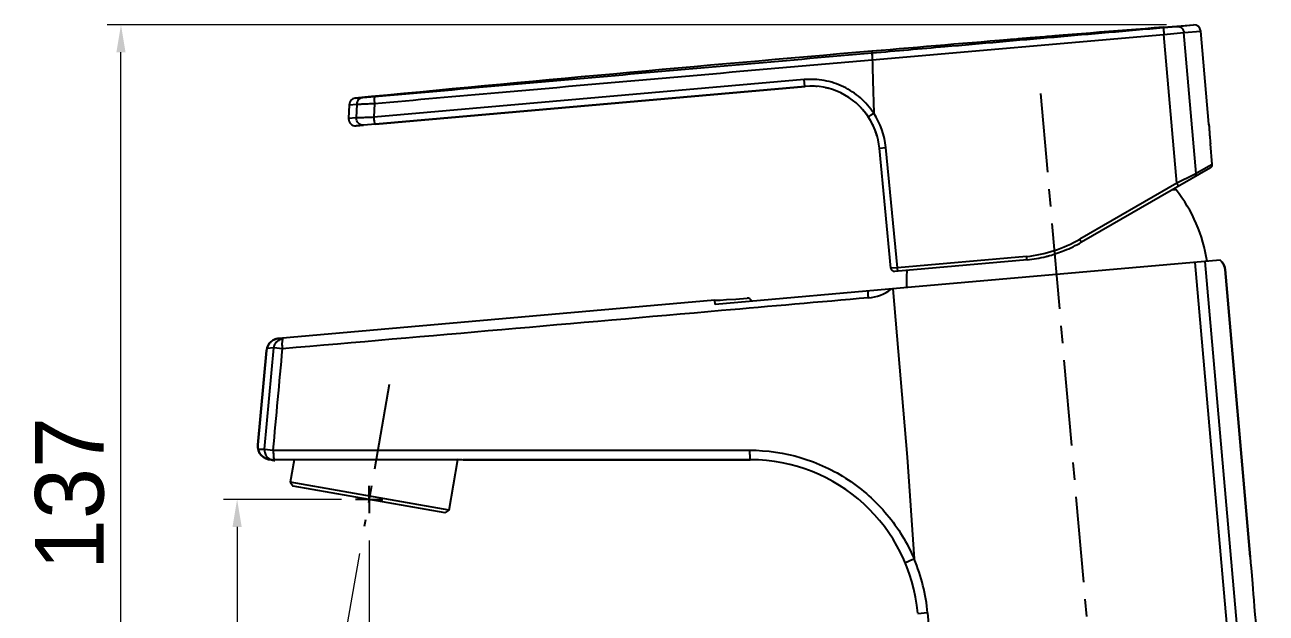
# Model space of a CAD drawing. Extents: x 0 to 790, y 0 to 579.
# Drawn here: x 364.7 to 545.7, y 318.5 to 404.2 of the extents above; entities that cross this region are included whole.
import ezdxf

# ---------------------------------------------------------------- set-up
doc = ezdxf.new("R2010")
doc.units = 0
doc.header["$LTSCALE"] = 10
doc.header["$MEASUREMENT"] = 0
doc.header["$PDMODE"] = 3
doc.header["$PDSIZE"] = -10
doc.linetypes.add('CENTER', pattern=[2, 1.25, -0.25, 0.25, -0.25])
doc.linetypes.add('DOT', pattern=[0.2, 0.1, -0.1])
doc.layers.get('0').update_dxf_attribs({"linetype": 'CONTINUOUS'})
doc.layers.get('DEFPOINTS').update_dxf_attribs({"linetype": 'CONTINUOUS'})
doc.layers.add('DEF_LAYER_ASSEM_MEMBER', color=7, linetype='CONTINUOUS')
doc.layers.add('DEFAULT_1', color=7, linetype='CENTER')
doc.styles.add('Daelim Dimension', font='')
doc.styles.get('Daelim Dimension').set_extended_font_data('나눔고딕')
doc.dimstyles.new('DEFAULT', dxfattribs={"dimscale": 2, "dimtxt": 2, "dimasz": 2, "dimexe": 0, "dimexo": 2, "dimgap": 1, "dimtad": 1, "dimdec": 0, "dimzin": 9, "dimdsep": 46, "dimtxsty": 'Daelim Dimension', "dimcen": 0.5, "dimclrd": 5, "dimclre": 5, "dimclrt": 256, "dimadec": 1, "dimazin": 0, "dimtfac": 1, "dimtdec": 0, "dimtix": 1, "dimtmove": 0, "dimatfit": 3, "dimfxl": 0, "dimtolj": 1, "dimtzin": 1, "dimlwd": 9, "dimlwe": 9, "dimarcsym": 0})

# ---------------------------------------------------------------- blocks, each defined once
blk = doc.blocks.new('*D2')
at = {"color": 5, "lineweight": 9, "ltscale": 0.5, "transparency": 16777216}
for p, q in [((531.1742714469257, 404.2306472497947), (376.7626165327074, 404.2306472497946)), ((378.7626165327075, 271.5765475501411), (378.7626165327074, 400.2306472497946)), ((495.3610254515473, 267.5765475501411), (376.7626165327075, 267.5765475501411))]:
    blk.add_line(p, q, dxfattribs=at)
at = {"color": 5, "ltscale": 0.5, "transparency": 16777216}
for points in [[(378.0959498660407, 400.2306472497946), (379.4292831993741, 400.2306472497946), (378.7626165327074, 404.2306472497946)], [(378.0959498660408, 271.5765475501411), (379.4292831993741, 271.5765475501411), (378.7626165327075, 267.5765475501411)]]:
    blk.add_solid(points, dxfattribs=at)
at = {"layer": 'DEFPOINTS', "color": 0, "ltscale": 0.5, "transparency": 16777216}
for p in [(378.7626165327074, 404.2306472497946), (535.1742714469257, 404.2306472497947), (499.3610254515473, 267.5765475501411)]:
    blk.add_point(p, dxfattribs=at)
at = {"color": 7, "ltscale": 0.5, "transparency": 16777216, "insert": (371.3119727558834, 335.9035973999677), "char_height": 10, "attachment_point": 5, "rotation": 90, "style": 'Daelim Dimension'}
blk.add_mtext('\\A1;137', dxfattribs=at)
blk = doc.blocks.new('*D3')
at = {"color": 5, "lineweight": 9, "ltscale": 0.5, "transparency": 16777216}
for p, q in [((410.9300626088137, 335.0440208981412), (393.695234290076, 335.0440208981412)), ((395.695234290076, 331.0440208981412), (395.695234290076, 271.5765475501411)), ((495.3610254515944, 267.5765475501411), (393.695234290076, 267.5765475501411))]:
    blk.add_line(p, q, dxfattribs=at)
at = {"color": 5, "ltscale": 0.5, "transparency": 16777216}
for points in [[(395.0285676234093, 331.0440208981412), (396.3619009567427, 331.0440208981412), (395.695234290076, 335.0440208981412)], [(395.0285676234093, 271.5765475501411), (396.3619009567427, 271.5765475501411), (395.695234290076, 267.5765475501411)]]:
    blk.add_solid(points, dxfattribs=at)
at = {"layer": 'DEFPOINTS', "color": 0, "ltscale": 0.5, "transparency": 16777216}
for p in [(414.9300626088137, 335.0440208981412), (395.695234290076, 267.5765475501411), (499.3610254515944, 267.5765475501411)]:
    blk.add_point(p, dxfattribs=at)
at = {"color": 7, "ltscale": 0.5, "transparency": 16777216, "insert": (388.2517435890745, 301.310284224141), "char_height": 10, "attachment_point": 5, "rotation": 90, "style": 'Daelim Dimension'}
blk.add_mtext('\\A1;67', dxfattribs=at)
blk = doc.blocks.new('*D4')
at = {"color": 5, "lineweight": 9, "ltscale": 0.5, "transparency": 16777216}
for p, q in [((414.9300626091469, 329.043995898141), (414.9300626091443, 219.6840730766555)), ((413.5408771877817, 327.1655588739919), (394.8980178942389, 221.4366498964482))]:
    blk.add_line(p, q, dxfattribs=at)
blk.add_arc((414.9300626091471, 335.0440208982875), 113.3599478216319, 262.0218341121275, 267.9781658879067, dxfattribs=at)
at = {"color": 5, "ltscale": 0.5, "transparency": 16777216}
for points in [[(399.0920225877849, 222.1228015715978), (399.3003509470842, 223.4397590775521), (395.2453142495716, 223.4062654024728)], [(410.9424471463254, 222.4212076404437), (410.9189232587627, 221.0880818382435), (414.9300626091444, 221.6840730766555)]]:
    blk.add_solid(points, dxfattribs=at)
at = {"layer": 'DEFPOINTS', "color": 0, "ltscale": 0.5, "transparency": 16777216}
for p in [(417.882081629447, 351.7857526993411), (414.9300626091471, 335.0440208981411), (414.9300626091471, 333.043995898141), (414.235469898447, 331.1047898860411), (401.7697759214954, 222.4505724902121)]:
    blk.add_point(p, dxfattribs=at)
at = {"color": 7, "ltscale": 0.5, "transparency": 16777216, "insert": (405.7200317952617, 229.7728869851748), "char_height": 10, "attachment_point": 5, "rotation": 355.0000000000178, "style": 'Daelim Dimension'}
blk.add_mtext('\\A1;10.0°', dxfattribs=at)
blk = doc.blocks.new('*D5')
at = {"color": 5, "lineweight": 9, "ltscale": 0.5, "transparency": 16777216}
for p, q in [((414.9300626091471, 329.043995898141), (414.9300626091471, 219.6840730766555)), ((523.9546114713942, 263.576547550141), (523.9546114713942, 219.6840730766555)), ((418.9300626091471, 221.6840730766555), (519.9546114713942, 221.6840730766555))]:
    blk.add_line(p, q, dxfattribs=at)
at = {"color": 5, "ltscale": 0.5, "transparency": 16777216}
for points in [[(418.9300626091471, 222.3507397433222), (418.9300626091471, 221.0174064099889), (414.9300626091471, 221.6840730766555)], [(519.9546114713942, 222.3507397433222), (519.9546114713942, 221.0174064099889), (523.9546114713942, 221.6840730766555)]]:
    blk.add_solid(points, dxfattribs=at)
at = {"layer": 'DEFPOINTS', "color": 0, "ltscale": 0.5, "transparency": 16777216}
for p in [(414.9300626091471, 333.043995898141), (523.9546114713942, 267.576547550141), (523.9546114713942, 221.6840730766555)]:
    blk.add_point(p, dxfattribs=at)
at = {"color": 7, "ltscale": 0.5, "transparency": 16777216, "insert": (469.4423370402706, 229.1275637776569), "char_height": 10, "attachment_point": 5, "style": 'Daelim Dimension'}
blk.add_mtext('\\A1;109', dxfattribs=at)
blk = doc.blocks.new('*D1')
at = {"color": 5, "lineweight": 9, "ltscale": 0.5, "transparency": 16777216}
blk.add_line((533.4546114713941, 284.7765475501411), (533.4546114713938, 305.9163584177163), dxfattribs=at)
blk.add_arc((533.4546114713946, 158.99105067145), 144.9253077462662, 91.58143802994724, 93.41856196998977, dxfattribs=at)
at = {"color": 5, "ltscale": 0.5, "transparency": 16777216}
for points in [[(524.8616821982341, 302.9936044467157), (524.7638158717001, 304.3233412477062), (520.8235386319956, 303.364873867609)], [(529.4457922397776, 304.5277607506093), (529.4641925227104, 303.1945543872259), (533.454611471394, 303.9163584177163)]]:
    blk.add_solid(points, dxfattribs=at)
at = {"layer": 'DEFPOINTS', "color": 0, "ltscale": 0.5, "transparency": 16777216}
for p in [(518.3612641697551, 331.5087997551283), (525.0279542477963, 303.671167734528), (521.3755587808939, 297.055254693441), (533.4546114713941, 280.7765475501411), (533.4546114713941, 272.3406175288916)]:
    blk.add_point(p, dxfattribs=at)
at = {"color": 7, "ltscale": 0.5, "transparency": 16777216, "insert": (527.8659694961561, 316.5898317615059), "char_height": 10, "attachment_point": 2, "rotation": 2.030926116234692, "style": 'Daelim Dimension'}
blk.add_mtext('\\A1;5°', dxfattribs=at)

msp = doc.modelspace()

# ---------------------------------------------------------------- linework, layer by layer
at = {"color": 7, "linetype": 'Continuous'}
for p, q in [((539.0194994044471, 369.930279504541), (494.0131393704471, 365.992733214941)), ((543.376881947647, 326.6849546870411), (539.7110672353471, 368.5854085810411)), ((494.0131393704471, 365.992733214941), (465.3725418002471, 363.4870056109411)), ((465.3202483546471, 364.084722429641), (401.7944307825471, 358.526933550641)), ((465.3725418002471, 363.4870056109411), (465.3202483546471, 364.084722429641)), ((399.9989283668471, 356.7417285118411), (398.7161415317471, 342.9924517711411)), ((400.683875961747, 340.8325530124411), (427.8858731796471, 340.8545206684411)), ((404.019949357672, 340.8352471422935), (403.445395600047, 337.5767908622411)), ((426.5883777958471, 333.4960586870411), (427.885873179669, 340.8545206684411)), ((428.643569648147, 340.8325530124411), (470.5018416749471, 340.8325530124411)), ((403.445395600047, 337.5767908622411), (403.850975387747, 336.9975628968411)), ((426.0091498304471, 333.0904788993411), (426.5883777958471, 333.4960586870411))]:
    msp.add_line(p, q, dxfattribs=at)
at = {"ltscale": 0.5}
msp.add_line((426.5883777958471, 333.4960586870411), (403.445395600047, 337.5767908622411), dxfattribs=at)
at = {"color": 7, "linetype": 'Continuous'}
for centre, radius, start, end in [((537.718636212047, 368.4110955503411), 2.0000412326, 4.999939527399432, 49.42686119470206), ((400.6838902699471, 342.8088487167411), 1.9762957042, 174.6688014959994, 270.0002286640998), ((470.5018416749471, 316.3325530124411), 24.5, 4.999999999999589, 90)]:
    msp.add_arc(centre, radius, start, end, dxfattribs=at)
at = {"color": 7, "linetype": 'Continuous', "start_tangent": (-0.9960371720547727, -0.08893791028088702), "end_tangent": (-0.09440507138967313, -0.9955338680807955)}
msp.add_spline([(401.7944509307471, 358.526935313341), (401.4101933131471, 358.4544885840411), (401.047520933247, 358.307697856541), (400.719928973047, 358.0915689083411), (400.4415710247471, 357.815048824741), (400.2233131197471, 357.488965196541), (400.0737623702471, 357.1261339232411), (399.9989321645471, 356.7417679603411)], degree=3, dxfattribs=at)
at = {"layer": 'DEF_LAYER_ASSEM_MEMBER', "color": 7, "linetype": 'Continuous'}
for p, q in [((530.7126858244256, 403.8813289193945), (532.6659039823254, 404.0359613796945)), ((530.7161777152256, 403.8375507509945), (532.6681116807255, 404.0082747435945)), ((532.6659039823254, 404.0359613796945), (535.0958373911254, 404.2275665489945)), ((532.6681116807255, 404.0082747435945), (535.0958373915254, 404.2275665490945)), ((537.3565682453255, 389.7605985595944), (536.1704665460255, 403.3178030191945)), ((478.4965416124256, 395.2517118596945), (415.8573341745256, 389.7714913166945)), ((415.8573341745256, 389.7714913166945), (478.4965326801254, 395.2517110781945)), ((412.9288184174255, 393.5383149837945), (414.0412358244254, 393.6301018854945)), ((412.0253930045254, 392.5800027765945), (411.9503656420253, 390.5580042259945)), ((413.0368336839255, 389.5247294982945), (414.1379742086255, 389.6210668110945)), ((414.1379742086255, 389.6210668110945), (413.0368336839255, 389.5247294982945)), ((415.8573341745256, 389.7714913166945), (414.1379742086255, 389.6210668110945)), ((537.3624933865254, 389.6623546636944), (537.3565501784254, 389.7608050588944)), ((491.0082081093257, 368.7369153727944), (489.3220610226255, 386.2482224038944)), ((537.8318634596254, 383.8712655379945), (537.5696508436255, 386.8683714297945)), ((537.5835929654255, 383.3944839456944), (518.7994201075254, 372.5494366896945)), ((510.8483474894255, 369.9751726672945), (491.5494840798254, 368.2867409000945)), ((539.7110672353471, 368.5854085810411), (543.376881947647, 326.6849546870411)), ((398.7161415317471, 342.9924517711411), (399.9989283668471, 356.7417285118411)), ((427.8858731796471, 340.8545206684411), (400.683875961747, 340.8325530124411)), ((470.5018416749471, 340.8325530124411), (428.643569648147, 340.8325530124411)), ((426.0091498304471, 333.0904788993411), (403.850975387747, 336.9975628968411)), ((543.376881947647, 326.6849546870411), (543.4430447877471, 325.8577240724411)), ((543.4430447877471, 325.8577240724411), (543.5104443297471, 325.0201436413411)), ((543.5104443297471, 325.0201436413411), (543.5949026091471, 323.9777598205411))]:
    msp.add_line(p, q, dxfattribs=at)
at = {"layer": 'DEF_LAYER_ASSEM_MEMBER', "color": 9, "linetype": 'Continuous'}
for p, q in [((488.2926212848253, 399.1415068967945), (530.8002734578255, 402.8410906902944)), ((530.8002734578255, 402.8410906902944), (533.7265128644254, 403.0970552554945)), ((532.6978555281254, 381.1516283781945), (530.8002734578255, 402.8410906902944)), ((533.7265128644254, 403.0970552554945), (536.1704665460255, 403.3178030191945)), ((535.5246069600254, 382.5447456975945), (533.7265128644254, 403.0970552554945)), ((488.2438706439253, 400.3830650812945), (488.2649018459255, 400.1426774340945)), ((488.2490810738256, 400.1412965479944), (488.2649018459255, 400.1426774341945)), ((478.3526527760256, 396.2429377040945), (415.6366263586257, 390.7560093419945)), ((488.3719310149255, 396.1156964802944), (488.4942320291256, 391.3598745697944)), ((414.0412358244254, 393.6301018854945), (415.7623466021256, 393.7809255693945)), ((415.7175709175254, 392.7731625641945), (415.6366263586257, 390.7560093419945)), ((412.0253930045254, 392.5800027765945), (413.1426590724255, 392.6708024428945)), ((413.1426590724255, 392.6708024428945), (413.0624883217255, 390.6539368733945)), ((413.0624883217255, 390.6539368733945), (411.9503656420253, 390.5580042259945)), ((489.3220458230254, 386.2482209386944), (490.2739890783256, 386.3402651866945)), ((491.9607054535255, 368.8246280271945), (490.2739889905255, 386.3402651790944)), ((537.8318635527254, 383.8712664472945), (537.3927658301255, 383.6188138997945)), ((535.1604463378254, 382.3652781284945), (532.6978555281254, 381.1516283781945)), ((535.5246069600254, 382.5447456975945), (535.1604463378254, 382.3652781284945)), ((537.3927658301255, 383.6188138997945), (535.5246069600254, 382.5447456975945)), ((532.6978555281254, 381.1516283781945), (518.5409596383255, 372.9817091963944)), ((532.5733224515253, 380.1827660585945), (531.9220428789255, 380.1257864791945)), ((510.7854359421254, 370.4715785388944), (491.9607054535255, 368.8246280271945)), ((535.3155302851254, 369.6062241964945), (544.2419703348461, 267.5765475501411)), ((536.7711739027255, 369.7335765111944), (545.7087558362462, 267.5765475501411)), ((491.9607054535255, 368.8246280271945), (491.0082080827257, 368.7369154114945)), ((491.2677428904254, 365.7525421460945), (493.3967098664253, 341.2309977046945)), ((399.7030366414255, 342.3697642785945), (401.0686481341255, 357.1236518661945)), ((401.0689968350254, 357.1236197128945), (400.0445552834254, 357.0377356689945)), ((402.3157029327255, 357.0075977348945), (401.0689968446255, 357.1236197153945)), ((398.6762899776255, 342.3722761383945), (399.7027221744255, 342.3697932763944)), ((399.7027221821255, 342.3697932771944), (400.9603822606256, 342.2528018815945)), ((493.3967098664253, 341.2309977046945), (494.3853959541256, 326.3659110587944)), ((496.3466501801255, 318.4932987841945), (494.9173273524256, 318.3682492402945)), ((496.3466501801255, 318.4932987841945), (500.8012886966461, 267.5765475501411))]:
    msp.add_line(p, q, dxfattribs=at)
at = {"layer": 'DEF_LAYER_ASSEM_MEMBER', "color": 40, "linetype": 'Continuous'}
for p, q in [((506.8655942540255, 401.9490275868945), (507.8784742460256, 402.0327685724945)), ((508.9922876275256, 402.1246364258945), (506.8655985506254, 401.9489784764945)), ((508.0561727761254, 402.0474447303945), (508.9922835465255, 402.1246830726945)), ((508.1818921431255, 401.9647014454945), (508.1828582605254, 401.9536586732945)), ((509.3073850560255, 402.1425914059945), (509.3071098421257, 402.1457371153945)), ((509.3092335304256, 402.1214632463945), (509.3086792638256, 402.1277985429945)), ((509.5197633407255, 402.1632742539945), (509.5200362898255, 402.1601544318945)), ((509.5213329558256, 402.1453334717945), (509.5218748431254, 402.1391396711945)), ((509.7532818669255, 402.1873797241945), (509.8591208658255, 402.1960929011944)), ((509.7536547200253, 402.1848245166945), (509.7534300353256, 402.1873926744944)), ((509.7535487294255, 402.1860359943945), (510.3857201219254, 402.2382627719945)), ((509.7549005672255, 402.1705844184945), (509.7545743282254, 402.1743133469945)), ((512.0228948758255, 402.3738708725945), (509.8591208658255, 402.1960929011944)), ((511.1637266198255, 402.3033171561945), (509.8591247654255, 402.1960472081944)), ((509.9535452060255, 402.2025065021945), (509.9536506369255, 402.2013014203945)), ((510.0961402649256, 402.2026451249945), (510.0964720825256, 402.1988524330945)), ((511.2832884310257, 402.3111529428945), (510.2306807161254, 402.2253483373945)), ((510.2921593499256, 402.2008165367945), (511.7393427946255, 402.3219236544945)), ((511.7682665165254, 402.3230720508944), (510.3145375644255, 402.2013521148945)), ((510.3857201219254, 402.2382627719945), (511.2932384046254, 402.3122732149945)), ((511.2562265546254, 402.3068126970945), (512.3714972481254, 402.4006244973945)), ((511.2788135274255, 402.2998425870945), (511.5338464579255, 402.3210461514945)), ((512.3714972481254, 402.4006244973945), (511.2832884310257, 402.3111529428945)), ((511.2932384046254, 402.3122732149945), (512.4960033584254, 402.4111630316945)), ((511.6578054706255, 402.3304369237945), (511.4418736257254, 402.3124866466945)), ((513.0130955329254, 402.4550014775945), (511.6066999061255, 402.3356160467945)), ((511.7110481495255, 402.3318446708944), (512.1617574604253, 402.3694856934945)), ((511.7393427946255, 402.3219236544945), (512.6299124126255, 402.3961385249945)), ((512.6392970070254, 402.3957004526945), (511.7682665165254, 402.3230720508944)), ((512.7131621914256, 402.4217442101944), (511.8578408619256, 402.3502800520944)), ((512.4960033584254, 402.4111630316945), (512.7780229877254, 402.4356889507945)), ((512.6299124126255, 402.3961385249945), (513.1908793529254, 402.4427636189945)), ((513.2140907925256, 402.4435025693945), (512.6392970070254, 402.3957004526945)), ((513.9029242056255, 402.5277875584945), (513.7326098798254, 402.5138650522945)), ((513.8926546174254, 402.5269074515945), (513.9856308689256, 402.5345373767944)), ((514.4841370290254, 402.5745763065945), (513.8991688320253, 402.5269028797945)), ((514.0708225556256, 402.5415084716945), (514.9100500032256, 402.6097209794945)), ((514.1613214606256, 402.4617910794944), (514.1605227704255, 402.4709201510944)), ((514.3655076176254, 402.5652159753945), (514.5276006211253, 402.5782372375945)), ((514.7855158915255, 402.5979666327945), (514.7023686212254, 402.5925208047944)), ((514.9150673477255, 402.6098822918945), (514.9936278504252, 402.6150235540945))]:
    msp.add_line(p, q, dxfattribs=at)
at = {"layer": 'DEF_LAYER_ASSEM_MEMBER', "color": 7, "linetype": 'DOT'}
msp.add_line((415.8573341745256, 389.7714913166945), (415.8569084637253, 389.7714540717945), dxfattribs=at)
at = {"layer": 'DEF_LAYER_ASSEM_MEMBER', "color": 7, "linetype": 'Continuous'}
for points in [[(539.0194994044471, 369.930279504541), (539.204463395047, 369.749932129441), (539.3646386519471, 369.5472476366411), (539.4973538489471, 369.3256055284411), (539.600397426547, 369.0886935752411), (539.672028696747, 368.8405394564411), (539.7110668678471, 368.5854085266411)], [(465.3202483546471, 364.084722429641), (465.5148561392471, 364.078659799541), (466.0927081812471, 364.1063187848411), (467.049387098747, 364.1674751576411), (468.3775042968471, 364.261657298141), (470.066849968847, 364.388141614941)], [(470.766145233547, 363.9588847669411), (470.5963764491471, 364.1543450770411), (470.4178077872471, 364.293313301541), (470.2390093330471, 364.3712097568411), (470.066849968847, 364.388141614941)], [(399.9989321645471, 356.7417679603411), (400.0737623702471, 357.1261339232411), (400.2233131197471, 357.488965196541), (400.4415710247471, 357.815048824741), (400.719928973047, 358.0915689083411), (401.047520933247, 358.307697856541), (401.4101933131471, 358.4544885840411), (401.7944509307471, 358.526935313341)], [(400.6838981572471, 340.8325530125411), (400.277286773447, 340.874830455141), (399.8863806663471, 341.0006083328411), (399.5297760428471, 341.2045508467411), (399.2229504742471, 341.4779093402411), (398.979347681947, 341.8087124235411), (398.8095451777471, 342.1822988025411), (398.7205028176471, 342.5833586577411), (398.7161435204471, 342.9924718099411)], [(427.8858731796471, 340.8545206684411), (428.433501524147, 340.844470019741), (428.643569648147, 340.8325530124411)], [(543.5949026091471, 323.9777598205411), (543.6960921141471, 322.7392450454411), (543.7540583426471, 322.0347802122411), (543.8189029817471, 321.2509940419411), (543.892189087947, 320.370542252641), (543.9755390645471, 319.3760166580411), (544.0705709899471, 318.2508446906411), (544.177183662647, 316.999461448241), (544.2922097199471, 315.6620225793411), (544.411264896147, 314.291350161641), (544.530184364547, 312.9357932236411), (544.645775632047, 311.6309036341411), (544.7557321924471, 310.4010508451411), (544.8577101757471, 309.2702204614411), (544.9500751526471, 308.2539814718411), (545.033187608147, 307.345941414841), (545.1082293133471, 306.5312162679411), (545.176432767347, 305.7949136734411)]]:
    msp.add_lwpolyline(points, dxfattribs=at)
for centre, radius, start, end in [((1084.138557244225, -6574.225879567906), 7000.018600568001, 94.53457269669713, 94.88336161060124), ((535.1742714469254, 403.2306472495945), 1.0000000002, 4.999999530201131, 94.49856090300153), ((1084.141723633925, -6574.258972579206), 7000.0518430008, 94.88336437520172, 95.50236547729672), ((479.3680990389254, 385.2897648786944), 10, 33.51671727840321, 94.99976945210135), ((479.3694361263255, 385.3052232610945), 9.9844889179, 84.93344710770323, 86.51516192390066), ((479.3681087638255, 385.2914418965944), 9.9983589334, 75.31611598010288, 77.77678721330099), ((413.0247053813256, 392.5429227573945), 1.0000000003, 95.50237218399927, 177.8749844146), ((479.3708979000254, 385.2924123786945), 9.996148137, 42.2506788155036, 45.68082798930143), ((479.3554757854255, 385.2797072155945), 10.0161179422, 37.0648359068981, 40.3644285267044), ((479.3772507101254, 385.2959105813945), 9.9889764898, 33.51623695470062, 37.06595215290334), ((412.9496780208254, 390.5209242032945), 1, 177.8749842190003, 274.9999954211021), ((479.3688363908255, 385.2900261092944), 9.9992410066, 5.498914988700327, 33.51772615699852), ((479.3703451561256, 385.2897008924945), 9.997976954, 24.17048925830013, 26.28699748629953), ((479.3680990389254, 385.2897648786944), 10, 15.84875232699941, 26.27422760440174), ((479.3729813740252, 385.2914144823945), 9.9948702273, 19.19443491140246, 24.16771498509979), ((479.3721206207257, 385.2911749499945), 9.9957618822, 18.01316248899876, 19.19410946110258), ((479.3772333529254, 385.2928259951944), 9.9903891863, 15.85053149790227, 18.01322510519873), ((537.3336396110254, 383.8276707730945), 0.5001274906000001, 299.9853979959021, 5.000664922899721), ((532.1815156951253, 379.8721417427944), 0.5, 38.40737361369896, 74.54311784910091), ((515.3008778434254, 366.4891755312944), 22.042045374, 8.539483183699035, 38.40737361319602), ((508.7978551336256, 389.8741023773945), 20.0044418213, 285.4174191520015, 291.9756526530979), ((508.7844603024256, 389.9006225310945), 20.0340477688, 291.9827950974028, 299.993183918899), ((508.7368865719255, 389.9945017896945), 20.1389198518, 292.0083245601027, 299.976873084898), ((508.7933324196257, 389.9047496312945), 20.0352470534, 275.8869071324014, 283.9323823449033), ((508.7926553355256, 389.9241991018945), 20.0543541024, 275.8837940769008, 283.9208786676999), ((508.8064029116255, 389.8459273963945), 19.9750083216, 283.9366190879005, 285.4152681977008), ((508.8193800564255, 389.8100073837945), 19.9370869018, 283.9252832655985, 285.4067191367004), ((491.5059434547255, 368.7848415076945), 0.5, 185.4999626280007, 274.9957155917012), ((515.3008778434254, 366.4891755312944), 22.042045374, 174.8813058314995, 181.4605168162996), ((470.5018416749471, 316.3325530124411), 24.5, 4.999999999999589, 90)]:
    msp.add_arc(centre, radius, start, end, dxfattribs=at)
at = {"layer": 'DEF_LAYER_ASSEM_MEMBER', "color": 40, "linetype": 'Continuous'}
for centre, radius, start, end in [((443.1173303224256, 1226.639636131894), 827.1505920448, 274.6077838567032, 274.7512908826012), ((522.0774409856255, 250.7791822751945), 151.9047904943, 94.57521510289696, 94.71901219910087), ((430.1085424080255, 1386.204705346994), 987.2442454577, 274.6227897258996, 274.7942404563995), ((467.8481640348256, 920.9671470924945), 520.4742223697, 274.6253197430023, 274.8227984106028), ((478.2432336785256, 794.2999362012945), 393.3807435769, 274.6246064754983, 274.7802439717992), ((517.4859482077255, 311.9069947448945), 90.59888870549999, 94.50359829039743, 94.67819812810191), ((489.7097035319254, 663.0992996194943), 261.6907206015, 274.5279123643988, 274.7636276567008), ((492.6209241350253, 626.1558737627945), 224.6322109593, 274.5323934510005, 274.7644601949018), ((513.1666741904254, 397.9847344130945), 4.4678905612, 94.68191242640239, 94.99033102169842), ((514.7065531447255, 402.3303948316945), 0.2621593699, 90.91457998099847, 91.8526351247032), ((514.9237977026254, 402.2602289472945), 0.3497623202, 91.43029828870286, 92.2526386402971)]:
    msp.add_arc(centre, radius, start, end, dxfattribs=at)
at = {"layer": 'DEF_LAYER_ASSEM_MEMBER', "color": 9, "linetype": 'Continuous'}
for centre, radius, start, end in [((479.3347867590254, 385.2869731249945), 10.989793884, 5.499827100500011, 33.5452004140968), ((508.7870459822253, 389.8821269111945), 19.5131481454, 275.8781090118021, 299.9909802485017), ((487.1634341310256, 370.9335465027945), 6.518957472899999, 274.9915819520971, 306.7400934999038), ((470.4823912708254, 316.2305027279945), 25.9630532665, 4.999926597300048, 22.97803015090032)]:
    msp.add_arc(centre, radius, start, end, dxfattribs=at)
for points, start_tangent, end_tangent in [([(488.2649018459255, 400.1426774340945), (498.8730434782257, 401.0679674406945), (530.7161777152256, 403.8375507509945)], (0.9962124408177604, 0.08695270415530745), (0.9962566976735728, 0.08644415735344757)), ([(530.7161777176253, 403.8375507236944), (530.7163840276254, 403.8325107559945), (530.7174171852254, 403.8179573559945), (530.7192639539254, 403.7940730720945), (530.7219110976254, 403.7610404523945), (530.7253400928254, 403.7191013589945), (530.7295112695255, 403.6687348920944), (530.7399003425254, 403.5448734560945), (530.7526945597255, 403.3940337921945), (530.7674137422256, 403.2218751276945), (530.7835115689255, 403.0347985134945), (530.8002735744254, 402.8410907004945)], (-0.6891667250975121, -0.7246028050031066), (0.0864427502979356, -0.9962568197613149)), ([(532.6681116801254, 404.0082747503945), (533.0465800302255, 403.9643971932945), (533.3805350035256, 403.7758801845944), (533.6192633208253, 403.4713512830945), (533.7265125026253, 403.0970552237945)], (0.9963719073754985, 0.08510594687159624), (0.08729642436372143, -0.9961823800355581)), ([(415.7623466021256, 393.7809255693945), (451.9308217815254, 396.9644068965945), (488.2490810738256, 400.1412965479944)], (0.9961090443563952, 0.08812928997438334), (0.9962124492239506, 0.08695260784598653)), ([(488.2490810738256, 400.1412965479944), (488.2454031404255, 400.1342102300945), (488.2425675670253, 400.1178524429944), (488.2406042596255, 400.0924208353945), (488.2395431244255, 400.0581130559945), (488.2401877436256, 399.9641023576945), (488.2444444209256, 399.8396154427945), (488.2521630607256, 399.6891441869945), (488.2630582036255, 399.5181964646945), (488.2926248057255, 399.1415072040945)], (-0.8638371841861827, -0.5037710980368836), (0.08694669779053027, -0.9962129650548232)), ([(488.2649018410256, 400.1426774350945), (488.2612255978255, 400.1355915391945), (488.2583917042253, 400.1192341339945), (488.2564300499254, 400.0938028649945), (488.2553705243255, 400.0594953776945), (488.2560181751254, 399.9654851169945), (488.2602775587253, 399.8409984482945), (488.2679984967255, 399.6905272574945), (488.2788954622255, 399.5195794403945), (488.3084640772255, 399.1428896393945)], (-0.8637870963420002, -0.5038569759297336), (0.08694876977893395, -0.9962127842152649)), ([(415.7175709175254, 392.7731625641945), (433.8013103495256, 394.3683721850945), (488.2926213037255, 399.1415068970945)], (0.996109266906714, 0.08812677449316406), (0.9962128053619961, 0.08694852749058941)), ([(488.2926212848253, 399.1415068967945), (488.3719310149255, 396.1156964802944)], (0.02635339535664988, -0.9996526889641102), (0.02605072627418124, -0.9996606222416625)), ([(488.4942363822255, 391.3597659430945), (486.5518153925256, 393.5751207820945), (484.0922361739255, 395.1954057383945), (481.2924220917254, 396.1059086604944), (478.3526527760256, 396.2429377040945)], (-0.552531364787899, 0.8334921060967656), (-0.9962015218007342, -0.08707771219951525)), ([(478.4965416114254, 395.2517118595945), (478.4905802749255, 395.2560571565945), (478.4838166785254, 395.2699443886945), (478.4681963973254, 395.3256427007945), (478.4503229700255, 395.4169226181945), (478.4308978735254, 395.5399789114945), (478.4106457171255, 395.6902525020944), (478.3903243641254, 395.8620899655945), (478.3526527765254, 396.2429377040945)], (-0.9961947125149205, -0.08715557788985724), (-0.08715604515466509, 0.9961946716345146)), ([(413.1426590724255, 392.6708024428945), (413.4374813921255, 392.6786238570945), (414.0081608443255, 392.7000090081945), (414.7951089372256, 392.7326007838944), (415.7175709174254, 392.7731625641945)], (0.9999919976426132, 0.004000581299764642), (0.9989809558531959, 0.04513368855561343)), ([(414.0412358258255, 393.6301018705945), (413.6989450753255, 393.5343799731945), (413.4124340889254, 393.3224337964945), (413.2186917322255, 393.0216285858945), (413.1427282549254, 392.6707998766945)], (-0.995948224833263, -0.08992849076612144), (-0.03444017438303629, -0.9994067612281128)), ([(415.7623466023255, 393.7809255676945), (415.7381929378254, 393.7590103344945), (415.7182381988256, 393.6998845838945), (415.7034177290253, 393.6055798969945), (415.6942466710256, 393.4800000048945), (415.6940123947255, 393.1546362109945), (415.7175709178256, 392.7731625641945)], (-0.9942557119968835, -0.1070307393302062), (0.08811815548900333, -0.9961100294009775)), ([(487.7053310375255, 390.8115413564945), (487.7080406095255, 390.8157942213945), (487.7183450336255, 390.8250635378945), (487.7361197792253, 390.8392404106945), (487.7612403154254, 390.8582159443945), (487.7935360973253, 390.8818521620944), (487.8326525240255, 390.9098947619945), (487.9297448550254, 390.9780655771945), (488.0491001614256, 391.0603270031945), (488.1864523717255, 391.1537403586944), (488.3369442298255, 391.2549924602944), (488.4942026702255, 391.3598094123945)], (-0.5514745017310623, 0.8341917489045769), (0.8332607623092315, 0.5528801877403805)), ([(414.1379742086255, 389.6210668110945), (413.7254494466255, 389.6736483769945), (413.3705406872256, 389.8929403005945), (413.1356779682257, 390.2400504123945), (413.0624884918255, 390.6539368670944)], (-0.9961947137127649, -0.08715556419840588), (0.03435225204502065, 0.9994097872141514)), ([(415.6366263586257, 390.7560093419945), (414.7142114827255, 390.7158654369945), (413.9274261770253, 390.6834249022945), (413.3570012650254, 390.6620347563945), (413.0624883217255, 390.6539368733945)], (-0.9990105434931853, -0.04447396979639608), (-0.9999722243833836, -0.00745321821417273)), ([(415.8573341744255, 389.7714913172945), (415.8296538864255, 389.7884222755945), (415.7995924636253, 389.8428629676945), (415.7684335399255, 389.9329849445945), (415.7373738002256, 390.0550260175945), (415.6801501618255, 390.3756800769945), (415.6366328003254, 390.7560099051944)], (-0.9962186965652498, -0.08688100260606363), (-0.08715471584778547, 0.9961947879333097)), ([(535.2880769033255, 382.0691671387945), (535.4762018023254, 382.2699053455945), (535.5245047943255, 382.5447367489945)], (0.8659320563226376, 0.5001616477028686), (-0.1085702300185968, 0.9940887813237353)), ([(532.9490313457255, 380.7187185469945), (532.9477272058253, 380.7207683819944), (532.9440266693256, 380.7269701181945), (532.9379762910254, 380.7372454849944), (532.9296226259254, 380.7515162116945), (532.9190272016255, 380.7696779666945), (532.9063114360255, 380.7915221749944), (532.8750644432254, 380.8453194078945), (532.8370409792254, 380.9109120988945), (532.7936732040254, 380.9858295379944), (532.6978555281254, 381.1516283781945)], (-0.8660254484475483, -0.4999999226412172), (-0.499998151591111, 0.8660264709611782)), ([(518.7994176997255, 372.5494408604945), (518.7975407116256, 372.5511821739945), (518.7932519106254, 372.5571097558945), (518.7866050058254, 372.5671477946944), (518.7776537065253, 372.5812204792945), (518.7531715576253, 372.6209533252945), (518.7208291208254, 372.6746357290945), (518.6818363349254, 372.7402607217945), (518.6376730792255, 372.8153365802945), (518.5409596410256, 372.9817091966945)], (-0.8660379126784833, -0.4999783333340515), (-0.4999044121928864, 0.866080584397367)), ([(510.8483474894255, 369.9751726672945), (510.8469291799255, 369.9774820206945), (510.8451006255256, 369.9845615765944), (510.8428833824256, 369.9963220445945), (510.8402990071255, 370.0126741339945), (510.8341301084253, 370.0585565467945), (510.8268414974256, 370.1202971484945), (510.8187042954254, 370.1956083921945), (510.8100237441255, 370.2816570823945), (510.7924060978254, 370.4721883484945)], (-0.9961946980967987, -0.08715574268989934), (-0.08715574268989934, 0.9961946980967987)), ([(492.0259418602255, 368.3284255544945), (492.0208854048254, 368.3376561416945), (492.0143363770254, 368.3656158165945), (492.0065598656255, 368.4113575759945), (491.9978633636255, 368.4729749977944), (491.9885709553256, 368.5481851732945), (491.9790306855253, 368.6341586534945), (491.9607054486256, 368.8246280267945)], (-0.996194698099097, -0.08715574266363077), (-0.087156066095248, 0.9961946698024443)), ([(487.7306445675255, 364.4393122250945), (466.2995343117256, 362.5666963321945), (402.3157029673254, 357.0075977377945)], (-0.9961969148591105, -0.08713040126838831), (-0.9962933218831522, -0.08602102516846545)), ([(487.7306445743255, 364.4393122256944), (487.7081872664254, 364.7099580512944), (487.6620779014255, 365.4370873350945)], (-0.08715425842898715, 0.9961948279516881), (-0.04359457627552702, 0.9990493045487582)), ([(401.0689968446255, 357.1236197153945), (401.2031114158254, 357.6251160519945), (401.4986713970253, 358.0499668795945), (401.9201912984255, 358.3471638029944), (402.4170626420256, 358.4810247964945)], (0.09074043372474816, 0.9958745772874438), (0.9961946980911295, 0.08715574275470114)), ([(402.3157029327255, 357.0075977348945), (402.2859357360254, 357.5684488448945), (402.2946762040254, 358.0437575072945), (402.3406376034255, 358.3636285152945), (402.3788163880255, 358.4496619653945), (402.4170626420256, 358.4810247964945)], (-0.1123450623572235, 0.9936692543114894), (0.9961946981547649, 0.08715574202734357)), ([(400.9603823091255, 342.2528018812945), (402.3157029673254, 357.0075977377945)], (0.0914997151698693, 0.995805102479312), (0.09144150987187029, 0.9958104489672485)), ([(399.7027221821255, 342.3697932771944), (399.7738609455256, 341.7551444392945), (400.0845375291257, 341.2218172368945), (400.5818733254254, 340.8605861537945), (401.1812198124254, 340.7329335429944)], (-0.08657305362914419, -0.9962455050765978), (1, 2.029682895099403e-10)), ([(400.9603822606256, 342.2528018815945), (400.9763450635256, 341.6727038600945), (401.0240195255257, 341.1793213058945), (401.0565456203254, 340.9900102164945), (401.0960263132255, 340.8490227156945), (401.1413423073255, 340.7623314059945), (401.1812198124254, 340.7329335429944)], (-0.02060166766953789, -0.9997877631223709), (1, -6.402632934355612e-11)), ([(400.9603823091255, 342.2528018812945), (418.2629782597256, 342.2399201474945), (470.4058903299257, 342.2255511239945)], (0.9999995929271825, -0.0009023000993538068), (0.9999999998808966, -1.543395715548391e-05)), ([(470.4058903455253, 342.2255511250945), (470.4140049509255, 341.6537966034945), (470.4237165212254, 341.3956429524945), (470.4367279948254, 341.1696657438944), (470.4525602449254, 340.9843124927945), (470.4706214635254, 340.8464079216945), (470.4902424671255, 340.7616599784945), (470.5105572492254, 340.7329323028945)], (0.0003433668287328679, -0.9999999410496088), (0.9999999999994825, -1.017366349895274e-06)), ([(470.4058903299257, 342.2255511239945), (477.9024216562253, 341.1252352725945), (484.7723041235255, 337.9121322900945), (490.4294052406254, 332.8504341971945), (494.3853993108256, 326.3658634200945)], (0.9999999998270752, -1.859703178246595e-05), (0.390401856847688, -0.9206445514800365)), ([(494.3854062872255, 326.3658832019944), (494.1251781109255, 326.2550909602945), (493.8758348439254, 326.1481142678945), (493.6478906806254, 326.0494519571944), (493.4493794381254, 325.9625896550945), (493.2873682752255, 325.8906182993945), (493.2218471673256, 325.8610147472945), (493.1675380986254, 325.8360632792945), (493.1250328101254, 325.8160313165944), (493.0946228326253, 325.8010639645944), (493.0765246436255, 325.7912757491945), (493.0709547206253, 325.7867811963944)], (-0.9206048201745417, -0.3904955378380139), (0.3899818417175931, -0.9208225470363735))]:
    msp.add_spline(points, degree=3, dxfattribs=dict(at, start_tangent=start_tangent, end_tangent=end_tangent))
at = {"layer": 'DEF_LAYER_ASSEM_MEMBER', "color": 40, "linetype": 'Continuous'}
for points, start_tangent, end_tangent in [([(514.1605227704255, 402.4709201510944), (512.1570847520253, 402.3016757601945), (510.1639504982255, 402.1329130069945), (508.1818921431255, 401.9647014454945)], (-0.9964589402918224, -0.08408079633601576), (-0.996409928360512, -0.08465964011617)), ([(508.1828582605254, 401.9536586732945), (510.1650914385256, 402.1224998321945), (512.1581758305255, 402.2919007936945), (514.1613214606256, 402.4617910794944)], (0.9963843225712928, 0.08496047159795063), (0.9964304089647117, 0.08441824500910548)), ([(509.3071098421257, 402.1457371153945), (509.3130385079254, 402.1463737871945), (509.3290877051255, 402.1478354219945), (509.3536044375256, 402.1499834694945), (509.3856965832257, 402.1527416919945), (509.4252870857255, 402.1561012157945), (509.4478063494254, 402.1579976325945), (509.4718626839255, 402.1600143114945), (509.4972614145255, 402.1621353163945), (509.5239110712254, 402.1643536900945), (509.5803535905255, 402.1690336994945)], (-0.08715577362164346, 0.9961946953906213), (0.9965953970506509, 0.08244764749497431)), ([(509.5659269095255, 402.1624159267945), (509.4954199047255, 402.1567726805945), (509.4337095856255, 402.1518995542945), (509.3807464424254, 402.1477902183944), (509.3406886037254, 402.1447686405945), (509.3160915660256, 402.1430241485945), (509.3073850560255, 402.1425914059945)], (-0.9967740265299766, -0.08025920529894073), (-0.08715574446159703, 0.9961946979417954)), ([(509.3086792638256, 402.1277985429945), (509.3128037683256, 402.1284693400945), (509.3242619195254, 402.1297242568945), (509.3323811602255, 402.1305381845945), (509.3419656049256, 402.1314650664945), (509.3657721000255, 402.1336803303945), (509.3964593872255, 402.1364341159945), (509.4344743243256, 402.1397542191945), (509.4795882925256, 402.1436171600945), (509.5301865744256, 402.1478927403945)], (-0.08715572642859284, 0.9961946995194786), (0.9964862819968104, 0.08375613286305351)), ([(510.3145375644255, 402.2013521148945), (510.0356985937254, 402.1781067908944), (509.9069122229254, 402.1674796465945), (509.7865053771255, 402.1576334095944), (509.6748170740253, 402.1486033179945), (509.5759858506254, 402.1407306219945), (509.4930798132256, 402.1342511508944), (509.4258889327253, 402.1291335903945), (509.3744489573254, 402.1253659197944), (509.3387800964255, 402.1229239110945), (509.3170093404254, 402.1216208537945), (509.3092335304256, 402.1214632463945)], (-0.9965081355313825, -0.08349572336214571), (-0.08715573582001751, 0.9961946986978356)), ([(509.8188940065253, 402.1879583077945), (509.7887975327254, 402.1855413437945), (509.7736636425253, 402.1843221866945), (509.7586383689255, 402.1831103965945), (509.7438895790254, 402.1819201647945), (509.7294091014254, 402.1807506867945), (509.7003734719254, 402.1784000187945), (509.6853428343255, 402.1771788443945), (509.6699768537254, 402.1759265701945), (509.6544738791255, 402.1746586413944), (509.6389916472255, 402.1733874232945), (509.6232945553253, 402.1720930312945), (509.6074640138255, 402.1707818193945), (509.5921534297255, 402.1695081708945), (509.5779457634254, 402.1683210148945), (509.5649011567253, 402.1672256584945), (509.5530389596255, 402.1662235239945), (509.5428175482256, 402.1653527865944), (509.5345710612254, 402.1646417910945), (509.5282098339254, 402.1640838026944), (509.5235967792256, 402.1636676267944), (509.5219476544254, 402.1635129679944), (509.5207479668255, 402.1633949052945), (509.5200128787254, 402.1633147380945), (509.5197633407255, 402.1632742539945)], (-0.9968097151256048, -0.07981473442423234), (0.08715571910114557, -0.9961947001605471)), ([(509.5200362898255, 402.1601544318945), (509.5253705946255, 402.1604224171945), (509.5403283240254, 402.1614865832945), (509.5644539327255, 402.1633100395945), (509.5962384345254, 402.1657798598945), (509.6333714240255, 402.1687156566945), (509.6758752947254, 402.1721207163944)], (0.08715574581060363, -0.9961946978237726), (0.9967689996443577, 0.08032161196083301)), ([(509.6269920724254, 402.1547363731945), (509.6081341127255, 402.1531580918945), (509.5899542876256, 402.1516106905945), (509.5724760772256, 402.1500985247945), (509.5565220954255, 402.1486938541945), (509.5427808352255, 402.1474582218945), (509.5317512934254, 402.1464357975945), (509.5275076704253, 402.1460269093945), (509.5242342532257, 402.1456964728945), (509.5221003105254, 402.1454588460945), (509.5213329558256, 402.1453334717945)], (-0.996578113649278, -0.08265629676707681), (0.08715579200885892, -0.9961946937819478)), ([(509.5218748431254, 402.1391396711945), (509.5362347397255, 402.1398064209945), (509.5773854326254, 402.1426975597944), (509.6446791447255, 402.1477984314945)], (0.0871557304681479, -0.9961946991660634), (0.997006334287017, 0.07731991587919139)), ([(509.5301865744256, 402.1478927403945), (509.6233462257256, 402.1556232649945), (509.7119007475254, 402.1628224696945), (509.7533167903254, 402.1661505194945), (509.7931295862255, 402.1693301662945), (509.8314264442255, 402.1723729860944), (509.8687912305255, 402.1753308099945), (509.9060496165254, 402.1782761795944), (509.9441408712254, 402.1812916854944), (509.9842256457256, 402.1844791004945), (510.0272980326255, 402.1879291040945), (510.0505382109255, 402.1898034856945), (510.0750802625254, 402.1917932961945), (510.1007082426255, 402.1938820201945), (510.1271173348256, 402.1960448052944), (510.1824371441254, 402.2006062351945), (510.2388888236254, 402.2053025094945), (510.2942441176255, 402.2099474036945), (510.3489444781254, 402.2145717752945), (510.4563288382257, 402.2237310888945), (510.5093893993254, 402.2282886265945), (510.5627877092253, 402.2328897247945), (510.6170890094255, 402.2375769306944), (510.6728911154254, 402.2423988142945), (510.7898852466257, 402.2525265360945)], (0.9964862820028627, 0.08375613279104613), (0.9962643482948755, 0.08635593967172771)), ([(510.4643192184254, 402.2231672407945), (510.3138181513256, 402.2104428139945), (510.1724158766255, 402.1986699595944), (510.1069287912254, 402.1932730500945), (510.0459069283255, 402.1882803901944), (509.9899504306255, 402.1837393922945), (509.9393629539255, 402.1796719122945), (509.8935707900256, 402.1760206526945), (509.8514476142255, 402.1726826235945), (509.8125151645255, 402.1696089750945), (509.7753789103255, 402.1666811834945), (509.7383502666254, 402.1637529487945), (509.7014034410255, 402.1608044870945), (509.6644206237253, 402.1578131299945), (509.6269920724254, 402.1547363731945)], (-0.9963775638562757, -0.08503969804646141), (-0.9965802479142295, -0.08263056012888347)), ([(509.6446791447255, 402.1477984314945), (509.7696011399254, 402.1576963431945), (509.9251822999255, 402.1703490475945), (510.1012978552254, 402.1848926812945), (510.2921593499256, 402.2008165367945)], (0.9970044910365331, 0.07734368011016547), (0.9965113092994192, 0.08345783629089208)), ([(511.0253202247255, 402.2874921009945), (510.6636711152256, 402.2578850712945), (510.3493513137254, 402.2322705165944), (510.2150723251253, 402.2213851522945), (510.0965854722255, 402.2118207572944), (509.9950870251254, 402.2036666232945), (509.9103748216254, 402.1969009602944), (509.8425317651255, 402.1915282754945), (509.7932944758255, 402.1876858476945), (509.7636490494255, 402.1854498098945), (509.7536547200253, 402.1848245166945)], (-0.9966568211932008, -0.08170177947306023), (-0.08715576130188525, 0.9961946964684609)), ([(509.7545743282254, 402.1743133469945), (509.7655714966255, 402.1757099094945), (509.7806904799255, 402.1771749358945), (509.8027045195255, 402.1791877810945), (509.8314804045255, 402.1817359647945), (509.8481417373254, 402.1831870509945), (509.8658294874255, 402.1847138613945), (509.8842749998254, 402.1862946139945), (509.9034322744257, 402.1879267268945), (509.9428866836255, 402.1912640688944), (509.9826253051255, 402.1945993917944), (510.0219495604252, 402.1978781875945), (510.0967697134253, 402.2040461775945)], (-0.08715575448444421, 0.9961946970649097), (0.9966924084366444, 0.08126649349369862)), ([(510.7898852466257, 402.2525265360945), (510.5038317441255, 402.2291249286944), (510.2504273343255, 402.2085821254944), (510.1408059271254, 402.1997996288945), (510.0432405207256, 402.1920603568945), (509.9590382108255, 402.1854565290944), (509.8881874582254, 402.1799792144945), (509.8308687649256, 402.1756408399945), (509.7889416710256, 402.1725842353945), (509.7635344860256, 402.1708921696945), (509.7549005672255, 402.1705844184945)], (-0.9966577350149547, -0.08169063125512353), (-0.08715574806439481, 0.9961946976265915)), ([(509.9536506369255, 402.2013014203945), (509.9662780735254, 402.2021509387945), (510.0000849786255, 402.2047523285945), (510.0506247224254, 402.2087393760945), (510.1130709092255, 402.2137192673945), (510.1818322027256, 402.2192369191945), (510.2558952086255, 402.2252054075945), (510.3347019022254, 402.2315778711945), (510.4163168930255, 402.2381965685944), (510.4994098956255, 402.2449513153945), (510.5833088602254, 402.2517848294945), (510.7501029731253, 402.2653986816945), (510.9164158350255, 402.2789959630945), (511.0838475274255, 402.2926948822945), (511.2562265546254, 402.3068126970945)], (0.08715572755080099, -0.9961946994212982), (0.9966583680106073, 0.08168290809241047)), ([(510.3688093093257, 402.2253432101945), (510.3364819336254, 402.2227857088944), (510.3030808249256, 402.2201253944945), (510.2668957991256, 402.2172096858945), (510.2481535605253, 402.2156825040944), (510.2297789315254, 402.2141726385944), (510.2116461428255, 402.2126695272945), (510.1936586274256, 402.2111658338945), (510.1608810244255, 402.2083951667944), (510.1467795110256, 402.2071898696945), (510.1340075495256, 402.2060893549944), (510.1228477882256, 402.2051183668945), (510.1135622234254, 402.2043002031945), (510.1062063834253, 402.2036403053945), (510.1007511464255, 402.2031360672945), (510.0987750068256, 402.2029455972944), (510.0973292888256, 402.2027987086944), (510.0964412156255, 402.2026977097944), (510.0961402649256, 402.2026451249945)], (-0.996893398362187, -0.07876263264956208), (0.08715574832660215, -0.9961946976036513)), ([(510.0964720825256, 402.1988524330945), (510.1074910023254, 402.1993803323945), (510.1207132953256, 402.2002874613945), (510.1391415486256, 402.2016291342945), (510.1632110951256, 402.2034390640945), (510.1929945817254, 402.2057249137945), (510.2651802137253, 402.2113718462945), (510.3479207481256, 402.2179414545944), (510.4410851213255, 402.2254071926945), (510.5434104641255, 402.2336604572944), (510.6543486983256, 402.2426528993945), (510.7730502357255, 402.2523137227944), (510.8987259075253, 402.2625785956944), (511.0298227088255, 402.2733228902945), (511.1653759861255, 402.2844648130945)], (0.9348497014014698, -0.3550437096887969), (0.9966342273098002, 0.08197692940454462)), ([(512.1618257224255, 402.3687054550945), (512.0015080107256, 402.3553756477945), (511.8421722476254, 402.3419849420944), (511.6827159392254, 402.3284459895945), (511.5250005844256, 402.3149296848945), (511.3712813416256, 402.3016551045944), (511.2152719768256, 402.2881113567944), (510.8768802395253, 402.2586872057945), (510.4643192184254, 402.2231672407945)], (-0.9965981052098949, -0.08241490576374799), (-0.9963794061303701, -0.08501811006656762)), ([(511.1653759861255, 402.2844648130945), (511.3244525244255, 402.2982990847945), (511.4839757270253, 402.3120962507945), (511.6462771881253, 402.3260252683945)], (0.9962271197240488, 0.08678436452683035), (0.9963688471961041, 0.08514176611456256)), ([(511.5338464579255, 402.3210461514945), (511.5606627280255, 402.3241000419945), (511.5929813012254, 402.3275565588945), (511.6307616820255, 402.3314138737945)], (0.9930363949085306, 0.1178079725106461), (0.9950369594736127, 0.09950602635774397)), ([(511.6462771881253, 402.3260252683945), (511.6369169139253, 402.3264123302944), (511.6417572835254, 402.3279686574945), (511.6578054706255, 402.3304369237945)], (-0.9998805738079605, -0.01545438842089126), (0.9906144687349562, 0.1366856771317344)), ([(511.8578408619256, 402.3502800520944), (511.7622442660255, 402.3403620436944), (511.7143517164255, 402.3342888682945), (511.7110481495255, 402.3318446708944)], (-0.9951698915607768, -0.09816764706822645), (0.9998504767803167, -0.01729231280579742)), ([(512.1617574604253, 402.3694856934945), (512.1793987189254, 402.3709343114945), (512.1960065169256, 402.3722911443945), (512.2113989577255, 402.3735414727944), (512.2254482822256, 402.3746750255945), (512.2492919657255, 402.3765738559945), (512.2669639750253, 402.3779439773945), (512.2782763509255, 402.3787770086944), (512.2813093585256, 402.3789745644945), (512.2823899003255, 402.3790111930945), (512.2814020050256, 402.3788773707945), (512.2782687620253, 402.3785670575945), (512.2731993926255, 402.3780992208945), (512.2664719898254, 402.3774982282945), (512.2581824681255, 402.3767723661945), (512.2482836461255, 402.3759183965944), (512.2368611516255, 402.3749453265945), (512.2240905232255, 402.3738688406945), (512.2101044919256, 402.3726994780945), (512.1949794587255, 402.3714427660944), (512.1618257224255, 402.3687054550945)], (0.9966295790583437, 0.08203342090873046), (-0.9966269044130488, -0.08206590887855801)), ([(512.6201189672255, 402.4145606626944), (512.6254837812254, 402.4150105104945), (512.6310287148254, 402.4154738424945), (512.6366872073255, 402.4159452875945), (512.6424090431254, 402.4164208196945), (512.6538993172254, 402.4173727225945), (512.6652874117254, 402.4183127411944), (512.6764169644254, 402.4192284860945), (512.6872194687254, 402.4201146646945), (512.7077787864256, 402.4217936691945), (512.7174844446255, 402.4225823141945), (512.7266768583255, 402.4233262538945), (512.7351798236256, 402.4240110034945), (512.7428429098255, 402.4246241632945), (512.7496733464255, 402.4251657291945), (512.7554323542255, 402.4256156616945), (512.7596878020255, 402.4259391614945), (512.7623807447254, 402.4261328360945), (512.7637462832255, 402.4262164348945), (512.7639515869256, 402.4262034249945), (512.7630774147254, 402.4261009530945), (512.7612204859253, 402.4259175726945), (512.7548427624255, 402.4253323952944), (512.7449588159253, 402.4244603169945), (512.7386054233253, 402.4239093299944), (512.7312336152255, 402.4232760674944), (512.7271418223255, 402.4229268638945), (512.7227676849255, 402.4225551643945), (512.7181065621254, 402.4221607694945), (512.7131621914256, 402.4217442101944)], (0.996488899175309, 0.08372498922293693), (-0.9964849840298801, -0.08377157395542828)), ([(513.1908793529254, 402.4427636189945), (513.9742741408255, 402.5083469127945), (514.6188035636254, 402.5630096583945), (514.8882730713254, 402.5861565374944), (515.1236653466254, 402.6066040094944), (515.3265020662253, 402.6244708424945), (515.4962937114254, 402.6397087839945), (515.6312467035256, 402.6521776983944), (515.7281945995254, 402.6615852081945), (515.7866529937254, 402.6678617385945), (515.8064888050254, 402.6709909830945), (515.7276272662253, 402.6675406213944)], (0.996549789531283, 0.0829970902210174), (-0.9980193311921456, -0.06290798492069774)), ([(515.9378826241256, 402.6848429625945), (516.0195810659253, 402.6883460131945), (515.9956371952254, 402.6847864362945), (515.9300871788256, 402.6778346348945), (515.8234847856253, 402.6675424661944), (515.6768388557256, 402.6540235885945), (515.4939399227256, 402.6376230705945), (515.2767225597255, 402.6184900674945), (515.0256679048254, 402.5966706313944), (514.7388938328255, 402.5720155019945), (514.0518260616255, 402.5136874109945), (513.2140907925256, 402.4435025693945)], (0.9980017699949234, 0.06318597223276823), (-0.9965461194716849, -0.08304114501815632)), ([(515.7276272662253, 402.6675406213944), (515.4734647373253, 402.6496841007945), (515.1066741715255, 402.6222443918945), (514.7855158915255, 402.5979666327945)], (-0.9980193312004808, -0.06290798478846073), (-0.9972034425938869, -0.07473482507439627)), ([(514.9936278504252, 402.6150235540945), (515.3096191399255, 402.6389489033945), (515.6798466418255, 402.6666837043945), (515.9378826241256, 402.6848429625945)], (0.9971940723116118, 0.07485974984318279), (0.9980017699942373, 0.06318597224360445))]:
    msp.add_spline(points, degree=3, dxfattribs=dict(at, start_tangent=start_tangent, end_tangent=end_tangent))
at = {"layer": 'DEF_LAYER_ASSEM_MEMBER', "color": 7, "linetype": 'Continuous', "start_tangent": (0.02711782720080436, -0.9996322441017534), "end_tangent": (0.08715574276135546, -0.9961946980905472)}
msp.add_spline([(537.3565501784254, 389.7608050586945), (537.3598977441255, 389.7051335018945), (537.3699852996257, 389.5403325670945), (537.3869116756256, 389.2728221468945), (537.4107563928254, 388.9129038077945), (537.4787288411254, 387.9745419114945), (537.5696508436255, 386.8683714297945)], degree=3, dxfattribs=at)
at = {"layer": 'DEFAULT_1', "color": 1, "linetype": 'CENTER'}
for p, q in [((524.337058745447, 263.2051552041411), (512.872649522047, 394.2439522477411)), ((417.882081629447, 351.7857526993411), (414.235469898447, 331.1047898860411)), ((414.9300626091471, 335.0440208981411), (414.9300626091471, 337.0440458981411)), ((414.9300626091471, 335.0440208981411), (412.9300376091471, 335.0440208981411)), ((414.9300626091471, 335.0440208981411), (416.930087609147, 335.0440208981411)), ((414.9300626091471, 335.0440208981411), (414.9300626091471, 333.043995898141))]:
    msp.add_line(p, q, dxfattribs=at)

# ---------------------------------------------------------------- dimensions: what is measured, and where the dimension line sits
at = {"color": 5, "ltscale": 0.5}
for base, p1, p2, picture, middle in [((378.7626165327074, 404.2306472497946), (499.3610254515471, 267.576547550141), (535.1742714469254, 404.2306472497945), '*D2', (371.3119727558834, 335.9035973999677)), ((395.695234290076, 267.5765475501411), (414.9300626088135, 335.0440208981411), (499.3610254515942, 267.576547550141), '*D3', (388.2517435890745, 301.310284224141))]:
    dim = msp.add_linear_dim(base=base, p1=p1, p2=p2, angle=90, dimstyle='DEFAULT', override={"dimtxt": 5, "dimexe": 1, "dimdec": 0, "dimclrd": 5, "dimclre": 5, "dimclrt": 7}, dxfattribs=at)
    dim.commit()
    dim.dimension.update_dxf_attribs({"geometry": picture, "text_midpoint": middle})
dim = msp.add_angular_dim_2l(base=(401.7697759214954, 222.4505724902121), line1=((417.882081629447, 351.7857526993411), (414.235469898447, 331.1047898860411)), line2=((414.9300626091471, 335.0440208981411), (414.9300626091471, 333.043995898141)), dimstyle='DEFAULT', override={"dimtxt": 5, "dimexe": 1, "dimdec": 0, "dimclrd": 5, "dimclre": 5, "dimclrt": 7}, dxfattribs=at)
dim.commit()
dim.dimension.update_dxf_attribs({"geometry": '*D4', "text_midpoint": (405.7200317952617, 229.7728869851748)})
dim = msp.add_linear_dim(base=(523.9546114713942, 221.6840730766555), p1=(414.9300626091471, 333.043995898141), p2=(523.9546114713942, 267.576547550141), dimstyle='DEFAULT', override={"dimtxt": 5, "dimexe": 1, "dimdec": 0, "dimclrd": 5, "dimclre": 5, "dimclrt": 7}, dxfattribs=at)
dim.commit()
dim.dimension.update_dxf_attribs({"geometry": '*D5', "text_midpoint": (469.4423370402706, 229.1275637776569)})
dim = msp.add_angular_dim_2l(base=(525.0279542477963, 303.671167734528), line1=((533.4546114713941, 280.7765475501411), (533.4546114713941, 272.3406175288916)), line2=((521.375558780894, 297.0552546934411), (518.3612641697551, 331.5087997551283)), dimstyle='DEFAULT', override={"dimtxt": 5, "dimexe": 1, "dimdec": 0, "dimclrd": 5, "dimclre": 5, "dimclrt": 7, "dimadec": 0}, dxfattribs=at)
dim.commit()
dim.dimension.update_dxf_attribs({"geometry": '*D1', "text_midpoint": (528.3186143107587, 303.8253227154518), "dimtype": 130})

doc.saveas('drawing.dxf')
